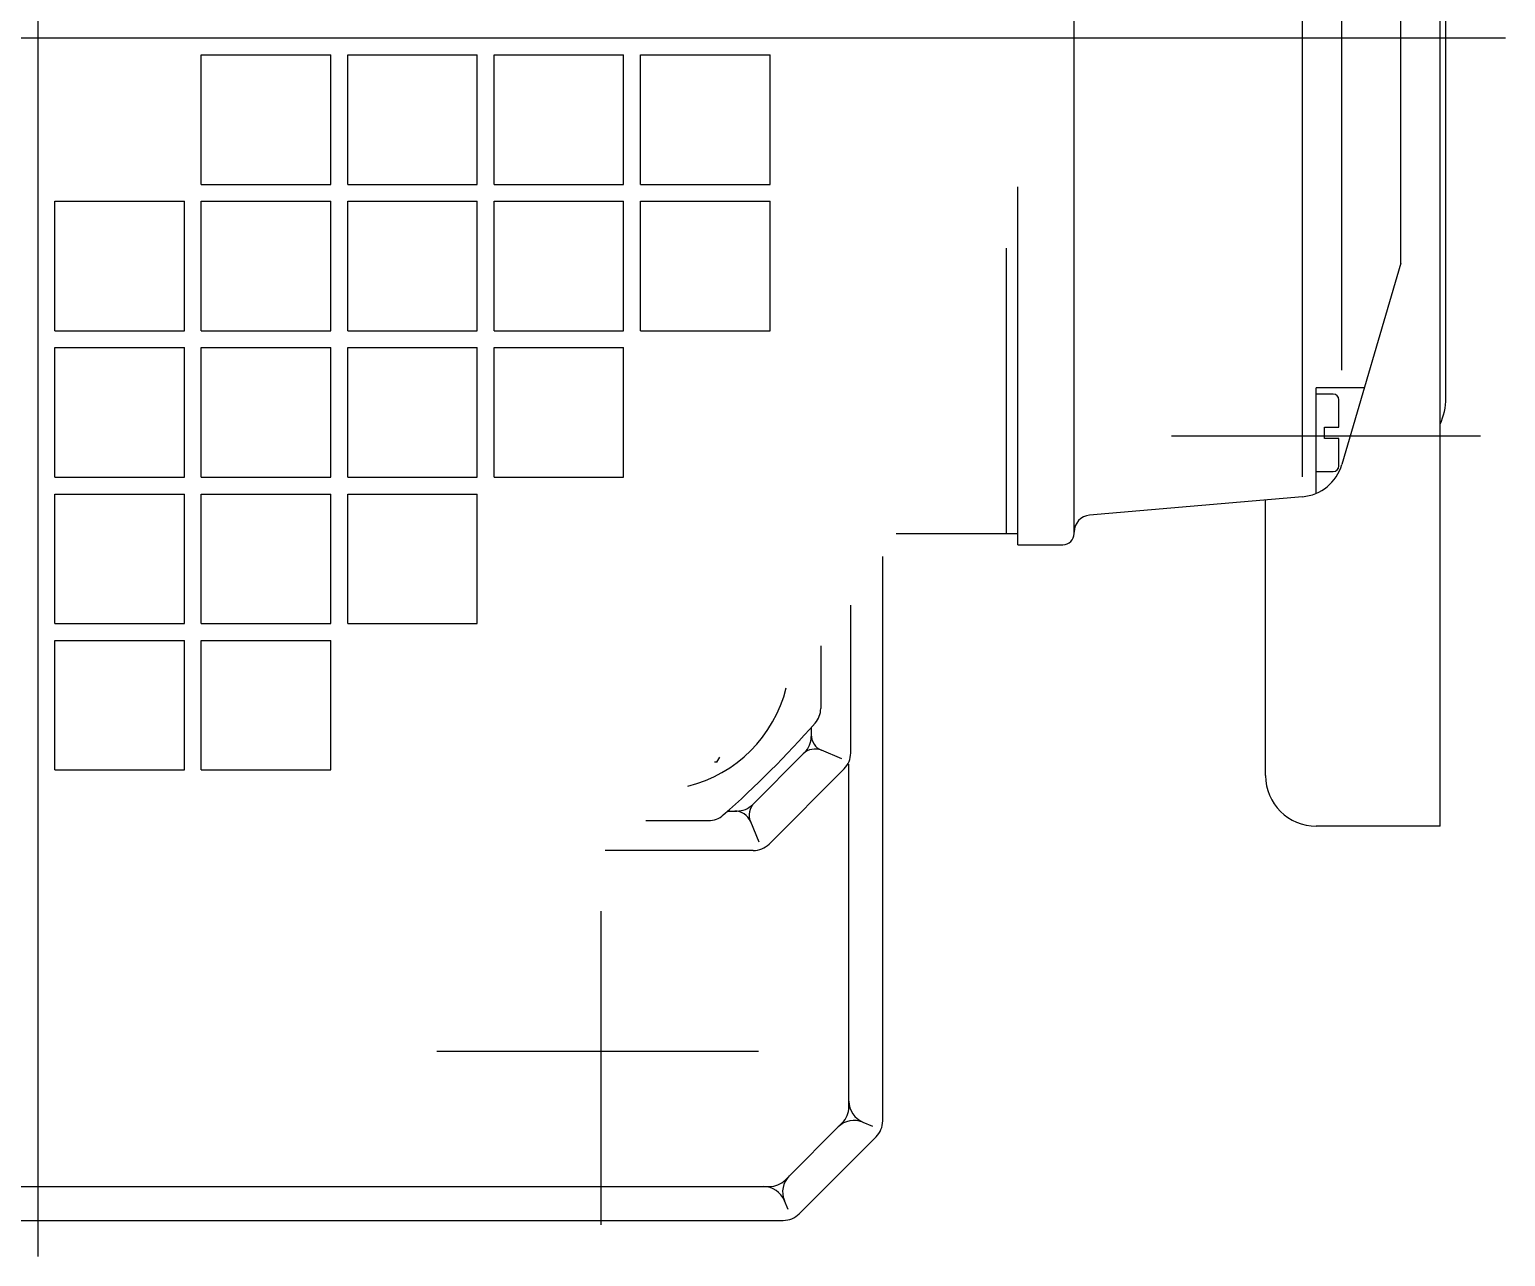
# Model space of a CAD drawing. Extents: x 226317 to 226469, y 8188101 to 8188260.
# Drawn here: x 226391.6884 to 226391.8195, y 8188239.5979 to 8188239.7068 of the extents above; entities that cross this region are included whole.
import ezdxf

# ---------------------------------------------------------------- set-up
doc = ezdxf.new("R2010")
doc.units = 0
doc.header["$LTSCALE"] = 15
doc.layers.get('0').update_dxf_attribs({"color": 250})
doc.layers.add('A-SANITARIOS', color=250, linetype='Continuous')

# ---------------------------------------------------------------- blocks, each defined once
blk = doc.blocks.new('BOMBAS-28.02.2025')
at = {"layer": 'A-SANITARIOS', "color": 8}
for p, q in [((2.172102834156249, -3.094413890503347, -9.617525271273668e-07), (2.172102834156249, -3.311717967502773, -9.617525271273668e-07)), ((2.172102834156249, -3.094413890503347, -9.617525271273668e-07), (2.172102834156249, -3.311717967502773, -9.617525271273668e-07)), ((2.296604299044702, -3.273514079861343, -9.617525271273668e-07), (2.296604299044702, -3.133514263667166, -9.617525271273668e-07)), ((2.296604299044702, -3.273514079861343, -9.617525271273668e-07), (2.296604299044702, -3.133514263667166, -9.617525271273668e-07)), ((2.264102834335063, -3.247389170341194, -9.617525271273668e-07), (2.264102834335063, -3.159638927318156, -9.617525271273668e-07)), ((2.264102834335063, -3.247389170341194, -9.617525271273668e-07), (2.264102834335063, -3.159638927318156, -9.617525271273668e-07)), ((2.284378468117211, -3.24249876011163, -9.617525271273668e-07), (2.284378468117211, -3.164219218306243, -9.617525271273668e-07)), ((2.284378468117211, -3.24249876011163, -9.617525271273668e-07), (2.284378468117211, -3.164219218306243, -9.617525271273668e-07)), ((2.297104298195336, -3.235514446161687, -9.617525271273668e-07), (2.297104298195336, -3.171513895504177, -9.617525271273668e-07)), ((2.297104298195336, -3.235514446161687, -9.617525271273668e-07), (2.297104298195336, -3.171513895504177, -9.617525271273668e-07)), ((2.287870897969697, -3.233010509051383, -9.617525271273668e-07), (2.287870897969697, -3.174525645561516, -9.617525271273668e-07)), ((2.287870897969697, -3.233010509051383, -9.617525271273668e-07), (2.287870897969697, -3.174525645561516, -9.617525271273668e-07)), ((2.293102833500598, -3.223514140583575, -9.617525271273668e-07), (2.293102833500598, -3.183514201082289, -9.617525271273668e-07)), ((2.293102833500598, -3.223514140583575, -9.617525271273668e-07), (2.293102833500598, -3.183514201082289, -9.617525271273668e-07)), ((2.04152006941149, -3.203514170832932, -9.617525271273668e-07), (2.302399708947632, -3.203514170832932, -9.617525271273668e-07)), ((2.04152006941149, -3.203514170832932, -9.617525271273668e-07), (2.302399708947632, -3.203514170832932, -9.617525271273668e-07)), ((2.186602833739016, -3.216514171101153, -9.617525271273668e-07), (2.186602833739016, -3.205014170147479, -9.617525271273668e-07)), ((2.186602833739016, -3.205014170147479, -9.617525271273668e-07), (2.198102834692691, -3.205014170147479, -9.617525271273668e-07)), ((2.186602833739016, -3.216514171101153, -9.617525271273668e-07), (2.186602833739016, -3.205014170147479, -9.617525271273668e-07)), ((2.186602833739016, -3.205014170147479, -9.617525271273668e-07), (2.198102834692691, -3.205014170147479, -9.617525271273668e-07)), ((2.198102834692691, -3.216514171101153, -9.617525271273668e-07), (2.198102834692691, -3.205014170147479, -9.617525271273668e-07)), ((2.198102834692691, -3.216514171101153, -9.617525271273668e-07), (2.198102834692691, -3.205014170147479, -9.617525271273668e-07)), ((2.199602834007237, -3.216514171101153, -9.617525271273668e-07), (2.199602834007237, -3.205014170147479, -9.617525271273668e-07)), ((2.199602834007237, -3.205014170147479, -9.617525271273668e-07), (2.211102833098266, -3.205014170147479, -9.617525271273668e-07)), ((2.199602834007237, -3.216514171101153, -9.617525271273668e-07), (2.199602834007237, -3.205014170147479, -9.617525271273668e-07)), ((2.199602834007237, -3.205014170147479, -9.617525271273668e-07), (2.211102833098266, -3.205014170147479, -9.617525271273668e-07)), ((2.211102833098266, -3.216514171101153, -9.617525271273668e-07), (2.211102833098266, -3.205014170147479, -9.617525271273668e-07)), ((2.211102833098266, -3.216514171101153, -9.617525271273668e-07), (2.211102833098266, -3.205014170147479, -9.617525271273668e-07)), ((2.212602834275458, -3.216514171101153, -9.617525271273668e-07), (2.212602834275458, -3.205014170147479, -9.617525271273668e-07)), ((2.212602834275458, -3.205014170147479, -9.617525271273668e-07), (2.224102833366487, -3.205014170147479, -9.617525271273668e-07)), ((2.212602834275458, -3.216514171101153, -9.617525271273668e-07), (2.212602834275458, -3.205014170147479, -9.617525271273668e-07)), ((2.212602834275458, -3.205014170147479, -9.617525271273668e-07), (2.224102833366487, -3.205014170147479, -9.617525271273668e-07)), ((2.224102833366487, -3.216514171101153, -9.617525271273668e-07), (2.224102833366487, -3.205014170147479, -9.617525271273668e-07)), ((2.224102833366487, -3.216514171101153, -9.617525271273668e-07), (2.224102833366487, -3.205014170147479, -9.617525271273668e-07)), ((2.225602834543679, -3.205014170147479, -9.617525271273668e-07), (2.237102831772063, -3.205014170147479, -9.617525271273668e-07)), ((2.225602834543679, -3.216514171101153, -9.617525271273668e-07), (2.225602834543679, -3.205014170147479, -9.617525271273668e-07)), ((2.225602834543679, -3.205014170147479, -9.617525271273668e-07), (2.237102831772063, -3.205014170147479, -9.617525271273668e-07)), ((2.225602834543679, -3.216514171101153, -9.617525271273668e-07), (2.225602834543679, -3.205014170147479, -9.617525271273668e-07)), ((2.237102831772063, -3.216514171101153, -9.617525271273668e-07), (2.237102831772063, -3.205014170147479, -9.617525271273668e-07)), ((2.237102831772063, -3.216514171101153, -9.617525271273668e-07), (2.237102831772063, -3.205014170147479, -9.617525271273668e-07)), ((2.186602833739016, -3.216514171101153, -9.617525271273668e-07), (2.198102834692691, -3.216514171101153, -9.617525271273668e-07)), ((2.186602833739016, -3.216514171101153, -9.617525271273668e-07), (2.198102834692691, -3.216514171101153, -9.617525271273668e-07)), ((2.199602834007237, -3.216514171101153, -9.617525271273668e-07), (2.211102833098266, -3.216514171101153, -9.617525271273668e-07)), ((2.199602834007237, -3.216514171101153, -9.617525271273668e-07), (2.211102833098266, -3.216514171101153, -9.617525271273668e-07)), ((2.212602834275458, -3.216514171101153, -9.617525271273668e-07), (2.224102833366487, -3.216514171101153, -9.617525271273668e-07)), ((2.212602834275458, -3.216514171101153, -9.617525271273668e-07), (2.224102833366487, -3.216514171101153, -9.617525271273668e-07)), ((2.225602834543679, -3.216514171101153, -9.617525271273668e-07), (2.237102831772063, -3.216514171101153, -9.617525271273668e-07)), ((2.225602834543679, -3.216514171101153, -9.617525271273668e-07), (2.237102831772063, -3.216514171101153, -9.617525271273668e-07)), ((2.259102833515499, -3.248514139093459, -9.617525271273668e-07), (2.259102833515499, -3.216742931865156, -9.617525271273668e-07)), ((2.259102833515499, -3.248514139093459, -9.617525271273668e-07), (2.259102833515499, -3.216742931865156, -9.617525271273668e-07)), ((2.173602833470795, -3.229514171369374, -9.617525271273668e-07), (2.173602833470795, -3.218014170415699, -9.617525271273668e-07)), ((2.173602833470795, -3.218014170415699, -9.617525271273668e-07), (2.18510283442447, -3.218014170415699, -9.617525271273668e-07)), ((2.173602833470795, -3.229514171369374, -9.617525271273668e-07), (2.173602833470795, -3.218014170415699, -9.617525271273668e-07)), ((2.173602833470795, -3.218014170415699, -9.617525271273668e-07), (2.18510283442447, -3.218014170415699, -9.617525271273668e-07)), ((2.18510283442447, -3.229514171369374, -9.617525271273668e-07), (2.18510283442447, -3.218014170415699, -9.617525271273668e-07)), ((2.18510283442447, -3.229514171369374, -9.617525271273668e-07), (2.18510283442447, -3.218014170415699, -9.617525271273668e-07)), ((2.186602833739016, -3.218014170415699, -9.617525271273668e-07), (2.198102834692691, -3.218014170415699, -9.617525271273668e-07)), ((2.186602833739016, -3.229514171369374, -9.617525271273668e-07), (2.186602833739016, -3.218014170415699, -9.617525271273668e-07)), ((2.186602833739016, -3.218014170415699, -9.617525271273668e-07), (2.198102834692691, -3.218014170415699, -9.617525271273668e-07)), ((2.186602833739016, -3.229514171369374, -9.617525271273668e-07), (2.186602833739016, -3.218014170415699, -9.617525271273668e-07)), ((2.198102834692691, -3.229514171369374, -9.617525271273668e-07), (2.198102834692691, -3.218014170415699, -9.617525271273668e-07)), ((2.198102834692691, -3.229514171369374, -9.617525271273668e-07), (2.198102834692691, -3.218014170415699, -9.617525271273668e-07)), ((2.199602834007237, -3.218014170415699, -9.617525271273668e-07), (2.211102833098266, -3.218014170415699, -9.617525271273668e-07)), ((2.199602834007237, -3.229514171369374, -9.617525271273668e-07), (2.199602834007237, -3.218014170415699, -9.617525271273668e-07)), ((2.199602834007237, -3.218014170415699, -9.617525271273668e-07), (2.211102833098266, -3.218014170415699, -9.617525271273668e-07)), ((2.199602834007237, -3.229514171369374, -9.617525271273668e-07), (2.199602834007237, -3.218014170415699, -9.617525271273668e-07)), ((2.211102833098266, -3.229514171369374, -9.617525271273668e-07), (2.211102833098266, -3.218014170415699, -9.617525271273668e-07)), ((2.211102833098266, -3.229514171369374, -9.617525271273668e-07), (2.211102833098266, -3.218014170415699, -9.617525271273668e-07)), ((2.212602834275458, -3.218014170415699, -9.617525271273668e-07), (2.224102833366487, -3.218014170415699, -9.617525271273668e-07)), ((2.212602834275458, -3.229514171369374, -9.617525271273668e-07), (2.212602834275458, -3.218014170415699, -9.617525271273668e-07)), ((2.212602834275458, -3.218014170415699, -9.617525271273668e-07), (2.224102833366487, -3.218014170415699, -9.617525271273668e-07)), ((2.212602834275458, -3.229514171369374, -9.617525271273668e-07), (2.212602834275458, -3.218014170415699, -9.617525271273668e-07)), ((2.224102833366487, -3.229514171369374, -9.617525271273668e-07), (2.224102833366487, -3.218014170415699, -9.617525271273668e-07)), ((2.224102833366487, -3.229514171369374, -9.617525271273668e-07), (2.224102833366487, -3.218014170415699, -9.617525271273668e-07)), ((2.225602834543679, -3.218014170415699, -9.617525271273668e-07), (2.237102831772063, -3.218014170415699, -9.617525271273668e-07)), ((2.225602834543679, -3.229514171369374, -9.617525271273668e-07), (2.225602834543679, -3.218014170415699, -9.617525271273668e-07)), ((2.225602834543679, -3.218014170415699, -9.617525271273668e-07), (2.237102831772063, -3.218014170415699, -9.617525271273668e-07)), ((2.225602834543679, -3.229514171369374, -9.617525271273668e-07), (2.225602834543679, -3.218014170415699, -9.617525271273668e-07)), ((2.237102831772063, -3.229514171369374, -9.617525271273668e-07), (2.237102831772063, -3.218014170415699, -9.617525271273668e-07)), ((2.237102831772063, -3.229514171369374, -9.617525271273668e-07), (2.237102831772063, -3.218014170415699, -9.617525271273668e-07)), ((2.258102833351586, -3.247514140792191, -9.617525271273668e-07), (2.258102833351586, -3.222168651409447, -9.617525271273668e-07)), ((2.258102833351586, -3.247514140792191, -9.617525271273668e-07), (2.258102833351586, -3.222168651409447, -9.617525271273668e-07)), ((2.293102833500598, -3.223514025099576, -9.617525271273668e-07), (2.287871078646276, -3.241389193572104, -9.617525271273668e-07)), ((2.293102833500598, -3.223514025099576, -9.617525271273668e-07), (2.287871078646276, -3.241389193572104, -9.617525271273668e-07)), ((2.173602833470795, -3.229514171369374, -9.617525271273668e-07), (2.18510283442447, -3.229514171369374, -9.617525271273668e-07)), ((2.173602833470795, -3.229514171369374, -9.617525271273668e-07), (2.18510283442447, -3.229514171369374, -9.617525271273668e-07)), ((2.186602833739016, -3.229514171369374, -9.617525271273668e-07), (2.198102834692691, -3.229514171369374, -9.617525271273668e-07)), ((2.186602833739016, -3.229514171369374, -9.617525271273668e-07), (2.198102834692691, -3.229514171369374, -9.617525271273668e-07)), ((2.199602834007237, -3.229514171369374, -9.617525271273668e-07), (2.211102833098266, -3.229514171369374, -9.617525271273668e-07)), ((2.199602834007237, -3.229514171369374, -9.617525271273668e-07), (2.211102833098266, -3.229514171369374, -9.617525271273668e-07)), ((2.212602834275458, -3.229514171369374, -9.617525271273668e-07), (2.224102833366487, -3.229514171369374, -9.617525271273668e-07)), ((2.212602834275458, -3.229514171369374, -9.617525271273668e-07), (2.224102833366487, -3.229514171369374, -9.617525271273668e-07)), ((2.225602834543679, -3.229514171369374, -9.617525271273668e-07), (2.237102831772063, -3.229514171369374, -9.617525271273668e-07)), ((2.225602834543679, -3.229514171369374, -9.617525271273668e-07), (2.237102831772063, -3.229514171369374, -9.617525271273668e-07)), ((2.173602833470795, -3.23101417068392, -9.617525271273668e-07), (2.18510283442447, -3.23101417068392, -9.617525271273668e-07)), ((2.173602833470795, -3.242514171637595, -9.617525271273668e-07), (2.173602833470795, -3.23101417068392, -9.617525271273668e-07)), ((2.173602833470795, -3.23101417068392, -9.617525271273668e-07), (2.18510283442447, -3.23101417068392, -9.617525271273668e-07)), ((2.173602833470795, -3.242514171637595, -9.617525271273668e-07), (2.173602833470795, -3.23101417068392, -9.617525271273668e-07)), ((2.18510283442447, -3.242514171637595, -9.617525271273668e-07), (2.18510283442447, -3.23101417068392, -9.617525271273668e-07)), ((2.18510283442447, -3.242514171637595, -9.617525271273668e-07), (2.18510283442447, -3.23101417068392, -9.617525271273668e-07)), ((2.186602833739016, -3.23101417068392, -9.617525271273668e-07), (2.198102834692691, -3.23101417068392, -9.617525271273668e-07)), ((2.186602833739016, -3.242514171637595, -9.617525271273668e-07), (2.186602833739016, -3.23101417068392, -9.617525271273668e-07)), ((2.186602833739016, -3.23101417068392, -9.617525271273668e-07), (2.198102834692691, -3.23101417068392, -9.617525271273668e-07)), ((2.186602833739016, -3.242514171637595, -9.617525271273668e-07), (2.186602833739016, -3.23101417068392, -9.617525271273668e-07)), ((2.198102834692691, -3.242514171637595, -9.617525271273668e-07), (2.198102834692691, -3.23101417068392, -9.617525271273668e-07)), ((2.198102834692691, -3.242514171637595, -9.617525271273668e-07), (2.198102834692691, -3.23101417068392, -9.617525271273668e-07)), ((2.199602834007237, -3.23101417068392, -9.617525271273668e-07), (2.211102833098266, -3.23101417068392, -9.617525271273668e-07)), ((2.199602834007237, -3.242514171637595, -9.617525271273668e-07), (2.199602834007237, -3.23101417068392, -9.617525271273668e-07)), ((2.199602834007237, -3.23101417068392, -9.617525271273668e-07), (2.211102833098266, -3.23101417068392, -9.617525271273668e-07)), ((2.199602834007237, -3.242514171637595, -9.617525271273668e-07), (2.199602834007237, -3.23101417068392, -9.617525271273668e-07)), ((2.211102833098266, -3.242514171637595, -9.617525271273668e-07), (2.211102833098266, -3.23101417068392, -9.617525271273668e-07)), ((2.211102833098266, -3.242514171637595, -9.617525271273668e-07), (2.211102833098266, -3.23101417068392, -9.617525271273668e-07)), ((2.212602834275458, -3.23101417068392, -9.617525271273668e-07), (2.224102833366487, -3.23101417068392, -9.617525271273668e-07)), ((2.212602834275458, -3.242514171637595, -9.617525271273668e-07), (2.212602834275458, -3.23101417068392, -9.617525271273668e-07)), ((2.212602834275458, -3.23101417068392, -9.617525271273668e-07), (2.224102833366487, -3.23101417068392, -9.617525271273668e-07)), ((2.212602834275458, -3.242514171637595, -9.617525271273668e-07), (2.212602834275458, -3.23101417068392, -9.617525271273668e-07)), ((2.224102833366487, -3.242514171637595, -9.617525271273668e-07), (2.224102833366487, -3.23101417068392, -9.617525271273668e-07)), ((2.224102833366487, -3.242514171637595, -9.617525271273668e-07), (2.224102833366487, -3.23101417068392, -9.617525271273668e-07)), ((2.285602833202574, -3.243944589979947, -9.617525271273668e-07), (2.285602833202574, -3.234577403403819, -9.617525271273668e-07)), ((2.289864796272013, -3.234577403403819, -9.617525271273668e-07), (2.285602833202574, -3.234577403403819, -9.617525271273668e-07)), ((2.285602833202574, -3.243944589979947, -9.617525271273668e-07), (2.285602833202574, -3.234577403403819, -9.617525271273668e-07)), ((2.289864796272013, -3.234577403403819, -9.617525271273668e-07), (2.285602833202574, -3.234577403403819, -9.617525271273668e-07)), ((2.287111134326551, -3.235147410072386, -9.617525271273668e-07), (2.285602833202574, -3.235147410072386, -9.617525271273668e-07)), ((2.287111134326551, -3.235147410072386, -9.617525271273668e-07), (2.285602833202574, -3.235147410072386, -9.617525271273668e-07)), ((2.287611133477185, -3.238077403046191, -9.617525271273668e-07), (2.287611133477185, -3.235647411085665, -9.617525271273668e-07)), ((2.287611133477185, -3.238077403046191, -9.617525271273668e-07), (2.287611133477185, -3.235647411085665, -9.617525271273668e-07)), ((2.286341113096569, -3.239077403210104, -9.617525271273668e-07), (2.286341113096569, -3.238077403046191, -9.617525271273668e-07)), ((2.286341113096569, -3.238077403046191, -9.617525271273668e-07), (2.287611133477185, -3.238077403046191, -9.617525271273668e-07)), ((2.286341113096569, -3.239077403210104, -9.617525271273668e-07), (2.286341113096569, -3.238077403046191, -9.617525271273668e-07)), ((2.286341113096569, -3.238077403046191, -9.617525271273668e-07), (2.287611133477185, -3.238077403046191, -9.617525271273668e-07)), ((2.30019560927758, -3.238869548775256, -9.617525271273668e-07), (2.272736623010132, -3.238869548775256, -9.617525271273668e-07)), ((2.30019560927758, -3.238869548775256, -9.617525271273668e-07), (2.272736623010132, -3.238869548775256, -9.617525271273668e-07)), ((2.287611133477185, -3.239077403210104, -9.617525271273668e-07), (2.286341113096569, -3.239077403210104, -9.617525271273668e-07)), ((2.287611133477185, -3.239077403210104, -9.617525271273668e-07), (2.286341113096569, -3.239077403210104, -9.617525271273668e-07)), ((2.287611133477185, -3.241507395170629, -9.617525271273668e-07), (2.287611133477185, -3.239077403210104, -9.617525271273668e-07)), ((2.287611133477185, -3.241507395170629, -9.617525271273668e-07), (2.287611133477185, -3.239077403210104, -9.617525271273668e-07)), ((2.285602833202574, -3.242007396183908, -9.617525271273668e-07), (2.287111134326551, -3.242007396183908, -9.617525271273668e-07)), ((2.285602833202574, -3.242007396183908, -9.617525271273668e-07), (2.287111134326551, -3.242007396183908, -9.617525271273668e-07)), ((2.173602833470795, -3.242514171637595, -9.617525271273668e-07), (2.18510283442447, -3.242514171637595, -9.617525271273668e-07)), ((2.173602833470795, -3.242514171637595, -9.617525271273668e-07), (2.18510283442447, -3.242514171637595, -9.617525271273668e-07)), ((2.186602833739016, -3.242514171637595, -9.617525271273668e-07), (2.198102834692691, -3.242514171637595, -9.617525271273668e-07)), ((2.186602833739016, -3.242514171637595, -9.617525271273668e-07), (2.198102834692691, -3.242514171637595, -9.617525271273668e-07)), ((2.199602834007237, -3.242514171637595, -9.617525271273668e-07), (2.211102833098266, -3.242514171637595, -9.617525271273668e-07)), ((2.199602834007237, -3.242514171637595, -9.617525271273668e-07), (2.211102833098266, -3.242514171637595, -9.617525271273668e-07)), ((2.212602834275458, -3.242514171637595, -9.617525271273668e-07), (2.224102833366487, -3.242514171637595, -9.617525271273668e-07)), ((2.212602834275458, -3.242514171637595, -9.617525271273668e-07), (2.224102833366487, -3.242514171637595, -9.617525271273668e-07)), ((2.173602833470795, -3.244014170952141, -9.617525271273668e-07), (2.18510283442447, -3.244014170952141, -9.617525271273668e-07)), ((2.173602833470795, -3.255514171905816, -9.617525271273668e-07), (2.173602833470795, -3.244014170952141, -9.617525271273668e-07)), ((2.173602833470795, -3.244014170952141, -9.617525271273668e-07), (2.18510283442447, -3.244014170952141, -9.617525271273668e-07)), ((2.173602833470795, -3.255514171905816, -9.617525271273668e-07), (2.173602833470795, -3.244014170952141, -9.617525271273668e-07)), ((2.18510283442447, -3.255514171905816, -9.617525271273668e-07), (2.18510283442447, -3.244014170952141, -9.617525271273668e-07)), ((2.18510283442447, -3.255514171905816, -9.617525271273668e-07), (2.18510283442447, -3.244014170952141, -9.617525271273668e-07)), ((2.186602833739016, -3.244014170952141, -9.617525271273668e-07), (2.198102834692691, -3.244014170952141, -9.617525271273668e-07)), ((2.186602833739016, -3.255514171905816, -9.617525271273668e-07), (2.186602833739016, -3.244014170952141, -9.617525271273668e-07)), ((2.186602833739016, -3.244014170952141, -9.617525271273668e-07), (2.198102834692691, -3.244014170952141, -9.617525271273668e-07)), ((2.186602833739016, -3.255514171905816, -9.617525271273668e-07), (2.186602833739016, -3.244014170952141, -9.617525271273668e-07)), ((2.198102834692691, -3.255514171905816, -9.617525271273668e-07), (2.198102834692691, -3.244014170952141, -9.617525271273668e-07)), ((2.198102834692691, -3.255514171905816, -9.617525271273668e-07), (2.198102834692691, -3.244014170952141, -9.617525271273668e-07)), ((2.199602834007237, -3.244014170952141, -9.617525271273668e-07), (2.211102833098266, -3.244014170952141, -9.617525271273668e-07)), ((2.199602834007237, -3.255514171905816, -9.617525271273668e-07), (2.199602834007237, -3.244014170952141, -9.617525271273668e-07)), ((2.199602834007237, -3.244014170952141, -9.617525271273668e-07), (2.211102833098266, -3.244014170952141, -9.617525271273668e-07)), ((2.199602834007237, -3.255514171905816, -9.617525271273668e-07), (2.199602834007237, -3.244014170952141, -9.617525271273668e-07)), ((2.211102833098266, -3.255514171905816, -9.617525271273668e-07), (2.211102833098266, -3.244014170952141, -9.617525271273668e-07)), ((2.211102833098266, -3.255514171905816, -9.617525271273668e-07), (2.211102833098266, -3.244014170952141, -9.617525271273668e-07)), ((2.284378713986371, -3.244250903837383, -9.617525271273668e-07), (2.265473011007998, -3.245894876308739, -9.617525271273668e-07)), ((2.284378713986371, -3.244250903837383, -9.617525271273668e-07), (2.265473011007998, -3.245894876308739, -9.617525271273668e-07)), ((2.281104299298022, -3.269014292396605, -9.617525271273668e-07), (2.281104299298022, -3.244535594247282, -9.617525271273668e-07)), ((2.281104299298022, -3.269014292396605, -9.617525271273668e-07), (2.281104299298022, -3.244535594247282, -9.617525271273668e-07)), ((2.24831303866813, -3.247514140792191, -9.617525271273668e-07), (2.259102833515499, -3.247514140792191, -9.617525271273668e-07)), ((2.24831303866813, -3.247514140792191, -9.617525271273668e-07), (2.259102833515499, -3.247514140792191, -9.617525271273668e-07)), ((2.259102833515499, -3.248514139093459, -9.617525271273668e-07), (2.26310283417115, -3.248514139093459, -9.617525271273668e-07)), ((2.259102833515499, -3.248514139093459, -9.617525271273668e-07), (2.26310283417115, -3.248514139093459, -9.617525271273668e-07)), ((2.264102834335063, -3.247514170594513, -9.617525271273668e-07), (2.264102834335063, -3.247389170341194, -9.617525271273668e-07)), ((2.264102834335063, -3.247514170594513, -9.617525271273668e-07), (2.264102834335063, -3.247389170341194, -9.617525271273668e-07)), ((2.247102833411191, -3.29968558717519, -9.617525271273668e-07), (2.247102833411191, -3.24954676348716, -9.617525271273668e-07)), ((2.247102833411191, -3.29968558717519, -9.617525271273668e-07), (2.247102833411191, -3.24954676348716, -9.617525271273668e-07)), ((2.244266162684653, -3.267012919299304, -9.617525271273668e-07), (2.244266162684653, -3.25387739110738, -9.617525271273668e-07)), ((2.244266162684653, -3.267012919299304, -9.617525271273668e-07), (2.244266162684653, -3.25387739110738, -9.617525271273668e-07)), ((2.173602833470795, -3.255514171905816, -9.617525271273668e-07), (2.18510283442447, -3.255514171905816, -9.617525271273668e-07)), ((2.173602833470795, -3.255514171905816, -9.617525271273668e-07), (2.18510283442447, -3.255514171905816, -9.617525271273668e-07)), ((2.186602833739016, -3.255514171905816, -9.617525271273668e-07), (2.198102834692691, -3.255514171905816, -9.617525271273668e-07)), ((2.186602833739016, -3.255514171905816, -9.617525271273668e-07), (2.198102834692691, -3.255514171905816, -9.617525271273668e-07)), ((2.199602834007237, -3.255514171905816, -9.617525271273668e-07), (2.211102833098266, -3.255514171905816, -9.617525271273668e-07)), ((2.199602834007237, -3.255514171905816, -9.617525271273668e-07), (2.211102833098266, -3.255514171905816, -9.617525271273668e-07)), ((2.173602833470795, -3.257014171220362, -9.617525271273668e-07), (2.18510283442447, -3.257014171220362, -9.617525271273668e-07)), ((2.173602833470795, -3.268514170311391, -9.617525271273668e-07), (2.173602833470795, -3.257014171220362, -9.617525271273668e-07)), ((2.173602833470795, -3.257014171220362, -9.617525271273668e-07), (2.18510283442447, -3.257014171220362, -9.617525271273668e-07)), ((2.173602833470795, -3.268514170311391, -9.617525271273668e-07), (2.173602833470795, -3.257014171220362, -9.617525271273668e-07)), ((2.18510283442447, -3.268514170311391, -9.617525271273668e-07), (2.18510283442447, -3.257014171220362, -9.617525271273668e-07)), ((2.18510283442447, -3.268514170311391, -9.617525271273668e-07), (2.18510283442447, -3.257014171220362, -9.617525271273668e-07)), ((2.186602833739016, -3.257014171220362, -9.617525271273668e-07), (2.198102834692691, -3.257014171220362, -9.617525271273668e-07)), ((2.186602833739016, -3.268514170311391, -9.617525271273668e-07), (2.186602833739016, -3.257014171220362, -9.617525271273668e-07)), ((2.186602833739016, -3.257014171220362, -9.617525271273668e-07), (2.198102834692691, -3.257014171220362, -9.617525271273668e-07)), ((2.186602833739016, -3.268514170311391, -9.617525271273668e-07), (2.186602833739016, -3.257014171220362, -9.617525271273668e-07)), ((2.198102834692691, -3.268514170311391, -9.617525271273668e-07), (2.198102834692691, -3.257014171220362, -9.617525271273668e-07)), ((2.198102834692691, -3.268514170311391, -9.617525271273668e-07), (2.198102834692691, -3.257014171220362, -9.617525271273668e-07)), ((2.241600883251522, -3.257495860569179, -9.617525271273668e-07), (2.241600883251522, -3.263043132610619, -9.617525271273668e-07)), ((2.241600883251522, -3.257495860569179, -9.617525271273668e-07), (2.241600883251522, -3.263043132610619, -9.617525271273668e-07)), ((2.240752737096045, -3.264759226702154, -9.617525271273668e-07), (2.240752737096045, -3.265557506121695, -9.617525271273668e-07)), ((2.240752737096045, -3.264759226702154, -9.617525271273668e-07), (2.240752737096045, -3.265557506121695, -9.617525271273668e-07)), ((2.243482845893595, -3.267516504041851, -9.617525271273668e-07), (2.241679073369596, -3.26676935236901, -9.617525271273668e-07)), ((2.243482845893595, -3.267516504041851, -9.617525271273668e-07), (2.241679073369596, -3.26676935236901, -9.617525271273668e-07)), ((2.232387258729432, -3.267814402468503, -9.617525271273668e-07), (2.232181693485472, -3.267814402468503, -9.617525271273668e-07)), ((2.232387258729432, -3.267814402468503, -9.617525271273668e-07), (2.232181693485472, -3.267814402468503, -9.617525271273668e-07)), ((2.232387154421303, -3.267814378254116, -9.617525271273668e-07), (2.232631483173463, -3.267391196452081, -9.617525271273668e-07)), ((2.232387154421303, -3.267814378254116, -9.617525271273668e-07), (2.232631483173463, -3.267391196452081, -9.617525271273668e-07)), ((2.23556025052676, -3.271577601321042, -9.617525271273668e-07), (2.24004397081444, -3.267093877308071, -9.617525271273668e-07)), ((2.23556025052676, -3.271577601321042, -9.617525271273668e-07), (2.24004397081444, -3.267093877308071, -9.617525271273668e-07)), ((2.244102832919452, -3.298442729748785, -9.617525271273668e-07), (2.244102832919452, -3.268003855831921, -9.617525271273668e-07)), ((2.244102832919452, -3.298442729748785, -9.617525271273668e-07), (2.244102832919452, -3.268003855831921, -9.617525271273668e-07)), ((2.173602833470795, -3.268514170311391, -9.617525271273668e-07), (2.18510283442447, -3.268514170311391, -9.617525271273668e-07)), ((2.173602833470795, -3.268514170311391, -9.617525271273668e-07), (2.18510283442447, -3.268514170311391, -9.617525271273668e-07)), ((2.186602833739016, -3.268514170311391, -9.617525271273668e-07), (2.198102834692691, -3.268514170311391, -9.617525271273668e-07)), ((2.186602833739016, -3.268514170311391, -9.617525271273668e-07), (2.198102834692691, -3.268514170311391, -9.617525271273668e-07)), ((2.243680066487286, -3.268426521681249, -9.617525271273668e-07), (2.237015205493663, -3.275091382674873, -9.617525271273668e-07)), ((2.243680066487286, -3.268426521681249, -9.617525271273668e-07), (2.237015205493663, -3.275091382674873, -9.617525271273668e-07)), ((2.233347953355405, -3.272164165042341, -9.617525271273668e-07), (2.23414702253649, -3.272164165042341, -9.617525271273668e-07)), ((2.233347953355405, -3.272164165042341, -9.617525271273668e-07), (2.23414702253649, -3.272164165042341, -9.617525271273668e-07)), ((2.22608208010206, -3.273014170117676, -9.617525271273668e-07), (2.231630663445685, -3.273014170117676, -9.617525271273668e-07)), ((2.22608208010206, -3.273014170117676, -9.617525271273668e-07), (2.231630663445685, -3.273014170117676, -9.617525271273668e-07)), ((2.235357933735941, -3.273090346716344, -9.617525271273668e-07), (2.236102710536215, -3.274888367392123, -9.617525271273668e-07)), ((2.235357933735941, -3.273090346716344, -9.617525271273668e-07), (2.236102710536215, -3.274888367392123, -9.617525271273668e-07)), ((2.296604299044702, -3.273514079861343, -9.617525271273668e-07), (2.285604300966952, -3.273514079861343, -9.617525271273668e-07)), ((2.296604299044702, -3.273514079861343, -9.617525271273668e-07), (2.285604300966952, -3.273514079861343, -9.617525271273668e-07)), ((2.235601610562298, -3.275677683763206, -9.617525271273668e-07), (2.222465870028827, -3.275677683763206, -9.617525271273668e-07)), ((2.235601610562298, -3.275677683763206, -9.617525271273668e-07), (2.222465870028827, -3.275677683763206, -9.617525271273668e-07)), ((2.222102833038662, -3.308912090025842, -9.617525271273668e-07), (2.222102833038662, -3.281040812842548, -9.617525271273668e-07)), ((2.222102833038662, -3.308912090025842, -9.617525271273668e-07), (2.222102833038662, -3.281040812842548, -9.617525271273668e-07)), ((2.236082081741188, -3.29351417068392, -9.617525271273668e-07), (2.207518362498377, -3.29351417068392, -9.617525271273668e-07)), ((2.236082081741188, -3.29351417068392, -9.617525271273668e-07), (2.207518362498377, -3.29351417068392, -9.617525271273668e-07)), ((2.238444459682796, -3.30492686945945, -9.617525271273668e-07), (2.243516066169832, -3.29985539522022, -9.617525271273668e-07)), ((2.238444459682796, -3.30492686945945, -9.617525271273668e-07), (2.243516066169832, -3.29985539522022, -9.617525271273668e-07)), ((2.245336066058371, -3.299782262183726, -9.617525271273668e-07), (2.246211896708701, -3.300145049579442, -9.617525271273668e-07)), ((2.245336066058371, -3.299782262183726, -9.617525271273668e-07), (2.246211896708701, -3.300145049579442, -9.617525271273668e-07)), ((2.239687033987138, -3.307926910929382, -9.617525271273668e-07), (2.24651580961654, -3.30109830852598, -9.617525271273668e-07)), ((2.239687033987138, -3.307926910929382, -9.617525271273668e-07), (2.24651580961654, -3.30109830852598, -9.617525271273668e-07)), ((2.107175585872028, -3.305514170788229, -9.617525271273668e-07), (2.237032032629941, -3.305514170788229, -9.617525271273668e-07)), ((2.107175585872028, -3.305514170788229, -9.617525271273668e-07), (2.237032032629941, -3.305514170788229, -9.617525271273668e-07)), ((2.238369888684247, -3.306749082170427, -9.617525271273668e-07), (2.238688209152315, -3.307517549954355, -9.617525271273668e-07)), ((2.238369888684247, -3.306749082170427, -9.617525271273668e-07), (2.238688209152315, -3.307517549954355, -9.617525271273668e-07)), ((2.105933398997877, -3.308514171279967, -9.617525271273668e-07), (2.23827519553015, -3.308514171279967, -9.617525271273668e-07)), ((2.105933398997877, -3.308514171279967, -9.617525271273668e-07), (2.23827519553015, -3.308514171279967, -9.617525271273668e-07))]:
    blk.add_line(p, q, dxfattribs=at)
for centre, radius, start, end in [((2.287111134326551, -3.235647379420698, -9.617525271273668e-07), 0.0005, 2.198467139097746e-05, 89.99998399174413), ((2.287111134326551, -3.235647379420698, -9.617525271273668e-07), 0.0005, 2.198467139097746e-05, 89.99998399174413), ((2.291602834186051, -3.235514446161687, -9.617525271273668e-07), 0.005499992, 335.4168561150871, 359.9999641415069), ((2.291602834186051, -3.235514446161687, -9.617525271273668e-07), 0.005499992, 335.4168561150871, 359.9999641415069), ((2.284032034745906, -3.240265849046409, -9.617525271273668e-07), 0.003999999000000001, 274.9697849478298, 343.6868489980648), ((2.284032034745906, -3.240265849046409, -9.617525271273668e-07), 0.003999999000000001, 274.9697849478298, 343.6868489980648), ((2.287111134326551, -3.241507395170629, -9.617525271273668e-07), 0.0005, 270.0000298820776, 359.9999641415069), ((2.287111134326551, -3.241507395170629, -9.617525271273668e-07), 0.0005, 270.0000298820776, 359.9999641415069), ((2.265602833649609, -3.247389170341194, -9.617525271273668e-07), 0.0015, 94.96955400194648, 180), ((2.265602833649609, -3.247389170341194, -9.617525271273668e-07), 0.0015, 94.96955400194648, 180), ((2.26310283417115, -3.247514170594513, -9.617525271273668e-07), 0.001, 270.0000268938699, 2.198467139097746e-05), ((2.26310283417115, -3.247514170594513, -9.617525271273668e-07), 0.001, 270.0000268938699, 2.198467139097746e-05), ((2.226902638620231, -3.258314342238009, -9.617525271273668e-07), 0.012, 283.976754960431, 346.0228559453421), ((2.226902638620231, -3.258314342238009, -9.617525271273668e-07), 0.012, 283.976754960431, 346.0228559453421), ((2.239600879198406, -3.263043132610619, -9.617525271273668e-07), 0.002, 318.5903989979084, 359.9999780153286), ((2.239600879198406, -3.263043132610619, -9.617525271273668e-07), 0.002, 318.5903989979084, 359.9999780153286), ((2.172101124248002, -3.203514170832932, -9.617525271273668e-07), 0.092, 311.4096697889519, 318.5904808172768), ((2.172101124248002, -3.203514170832932, -9.617525271273668e-07), 0.092, 311.4096697889519, 318.5904808172768), ((2.238753468787763, -3.265557597391307, -9.617525271273668e-07), 0.002, 315.0003319633814, 2.198467139097746e-05), ((2.238753468787763, -3.265557597391307, -9.617525271273668e-07), 0.002, 315.0003319633814, 2.198467139097746e-05), ((2.24225346656749, -3.265383739955723, -9.617525271273668e-07), 0.0015, 179.9998721473965, 247.5004100183405), ((2.24225346656749, -3.265383739955723, -9.617525271273668e-07), 0.0015, 179.9998721473965, 247.5004100183405), ((2.241105520224664, -3.268155376426876, -9.617525271273668e-07), 0.0015, 67.49957216289312, 134.9993458021514), ((2.241105520224664, -3.268155376426876, -9.617525271273668e-07), 0.0015, 67.49957216289312, 134.9993458021514), ((2.242266894376371, -3.267012919299304, -9.617525271273668e-07), 0.002, 315.000058786177, 0.0001861226548821928), ((2.242266894376371, -3.267012919299304, -9.617525271273668e-07), 0.002, 315.000058786177, 0.0001861226548821928), ((2.285602833202574, -3.269014292396605, -9.617525271273668e-07), 0.004499994, 179.9999641415069, 269.9999479198075), ((2.285602833202574, -3.269014292396605, -9.617525271273668e-07), 0.004499994, 179.9999641415069, 269.9999479198075), ((2.233972950896714, -3.273664164356887, -9.617525271273668e-07), 0.0015, 22.50026391183652, 89.99985400470649), ((2.233972950896714, -3.273664164356887, -9.617525271273668e-07), 0.0015, 22.50026391183652, 89.99985400470649), ((2.23414702253649, -3.270164164714515, -9.617525271273668e-07), 0.002, 270.0003639210167, 315.0002740084836), ((2.23414702253649, -3.270164164714515, -9.617525271273668e-07), 0.002, 270.0003639210167, 315.0002740084836), ((2.236744678637479, -3.272516093216836, -9.617525271273668e-07), 0.0015, 134.9998378286336, 202.5003539560334), ((2.236744678637479, -3.272516093216836, -9.617525271273668e-07), 0.0015, 134.9998378286336, 202.5003539560334), ((2.231630663445685, -3.271014171652496, -9.617525271273668e-07), 0.002, 269.9999750271209, 311.4096158950825), ((2.231630663445685, -3.271014171652496, -9.617525271273668e-07), 0.002, 269.9999750271209, 311.4096158950825), ((2.235601610562298, -3.27367768343538, -9.617525271273668e-07), 0.002, 269.9935339452754, 314.9999999245363), ((2.235601610562298, -3.27367768343538, -9.617525271273668e-07), 0.002, 269.9935339452754, 314.9999999245363), ((2.242103566473816, -3.298442759551108, -9.617525271273668e-07), 0.002, 314.9995260105072, 0.0004181356432564644), ((2.242103566473816, -3.298442759551108, -9.617525271273668e-07), 0.002, 314.9995260105072, 0.0004181356432564644), ((2.246103323122952, -3.297935283742845, -9.617525271273668e-07), 0.002, 179.9997229504518, 247.4930880239952), ((2.246103323122952, -3.297935283742845, -9.617525271273668e-07), 0.002, 179.9997229504518, 247.4930880239952), ((2.244572560361121, -3.301630747504532, -9.617525271273668e-07), 0.002, 67.50465302855204, 135.0027438662729), ((2.244572560361121, -3.301630747504532, -9.617525271273668e-07), 0.002, 67.50465302855204, 135.0027438662729), ((2.245103810972068, -3.299685680307448, -9.617525271273668e-07), 0.002, 314.9992528297655, 0.0003090660599400793), ((2.245103810972068, -3.299685680307448, -9.617525271273668e-07), 0.002, 314.9992528297655, 0.0003090660599400793), ((2.237032032629941, -3.303514170460403, -9.617525271273668e-07), 0.002, 269.9998179327699, 314.9991260484889), ((2.237032032629941, -3.303514170460403, -9.617525271273668e-07), 0.002, 269.9998179327699, 314.9991260484889), ((2.240219776576851, -3.30598356295377, -9.617525271273668e-07), 0.002, 135.0002377859355, 202.5000159594444), ((2.240219776576851, -3.30598356295377, -9.617525271273668e-07), 0.002, 135.0002377859355, 202.5000159594444), ((2.236524223408196, -3.307514139451087, -9.617525271273668e-07), 0.002, 22.5008651111398, 90.00067405429368), ((2.236524223408196, -3.307514139451087, -9.617525271273668e-07), 0.002, 22.5008651111398, 90.00067405429368), ((2.23827519553015, -3.306514170952141, -9.617525271273668e-07), 0.002, 269.99998185731, 314.9951918599942), ((2.23827519553015, -3.306514170952141, -9.617525271273668e-07), 0.002, 269.99998185731, 314.9951918599942)]:
    blk.add_arc(centre, radius, start, end, dxfattribs=at)

msp = doc.modelspace()

# ---------------------------------------------------------------- block references
msp.add_blockref('BOMBAS-28.02.2025', (226389.5170881864, 8188242.909606731))

doc.saveas('drawing.dxf')
